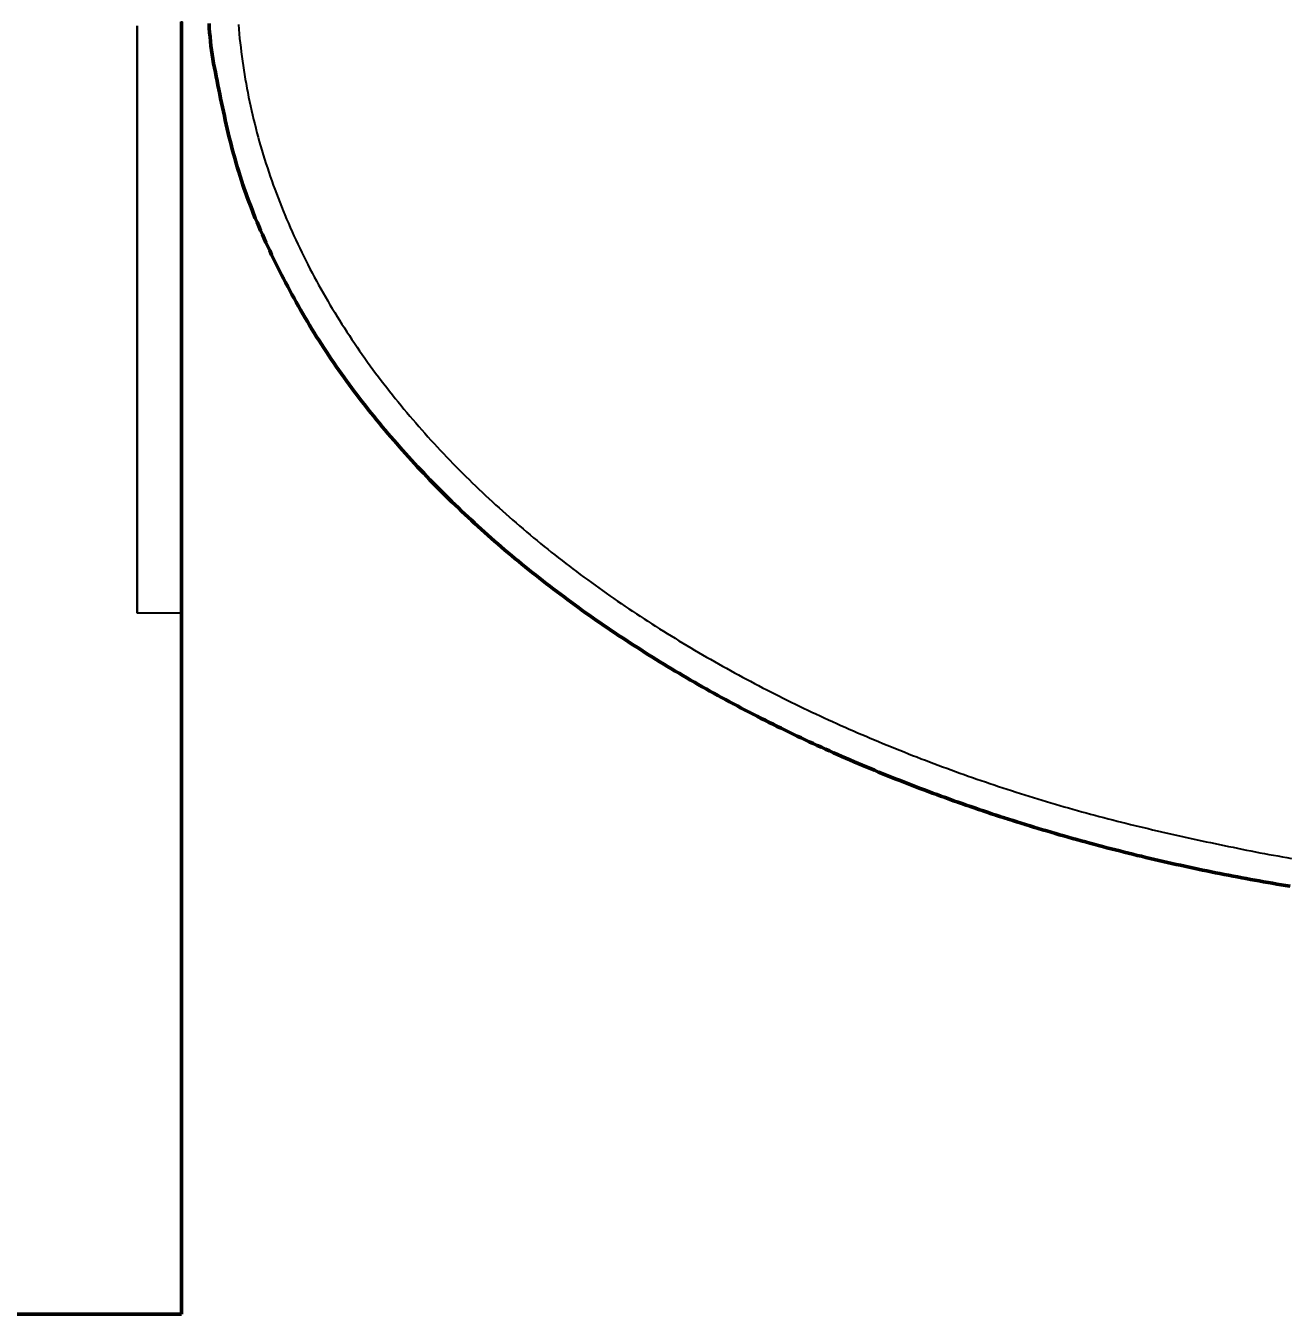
# Model space of a CAD drawing. Header units: millimetres. Extents: x 0 to 594, y 0 to 420.
# Drawn here: x 69.25 to 83.44, y 269 to 283.47 of the extents above; entities that cross this region are included whole.
import ezdxf

# ---------------------------------------------------------------- set-up
doc = ezdxf.new("R2010")
doc.units = ezdxf.units.MM
doc.linetypes.add('ISO02-TRAZOS', pattern=[3.75, 3, -0.75])
for name, color, linetype, lineweight in [('01-VISIBLE', 7, 'CONTINUOUS', 50), ('02-OCULTA', 4, 'ISO02-TRAZOS', 25), ('04-COTA', 3, 'CONTINUOUS', 25)]:
    doc.layers.add(name, color=color, linetype=linetype, lineweight=lineweight)
doc.styles.add('ISO3098', font='isocpeur.ttf')
doc.dimstyles.new('FLAMA-ISO', dxfattribs={"dimtxt": 3.5, "dimasz": 3, "dimexe": 2, "dimexo": 1, "dimgap": 1, "dimtad": 1, "dimdec": 1, "dimtxsty": 'ISO3098', "dimcen": 2.5, "dimclrd": 3, "dimclre": 3, "dimclrt": 3, "dimazin": 3, "dimtfac": 1, "dimtmove": 0, "dimatfit": 3, "dimlwd": 25, "dimlwe": 25})

msp = doc.modelspace()

# ---------------------------------------------------------------- linework, layer by layer
at = {"layer": '01-VISIBLE'}
msp.add_line((71, 269), (64, 269), dxfattribs=at)
for points in [[(71, 269), (71, 269.059), (71, 269.119), (71, 269.178), (71, 269.238), (71, 269.297), (71, 269.357), (71, 269.416), (71, 269.476), (71, 269.535), (71, 269.595), (71, 269.654), (71, 269.714), (71, 269.773), (71, 269.833), (71, 269.892), (71, 269.952), (71, 270.011), (71, 270.071), (71, 270.13), (71, 270.19), (71, 270.249), (71, 270.309), (71, 270.368), (71, 270.428), (71, 270.487), (71, 270.547), (71, 270.606), (71, 270.666), (71, 270.725), (71, 270.785), (71, 270.844), (71, 270.904), (71, 270.963), (71, 271.023), (71, 271.082), (71, 271.142), (71, 271.201), (71, 271.261), (71, 271.32), (71, 271.38), (71, 271.439), (71, 271.499), (71, 271.558), (71, 271.618), (71, 271.677), (71, 271.737), (71, 271.796), (71, 271.856), (71, 271.915), (71, 271.975), (71, 272.034), (71, 272.094), (71, 272.153), (71, 272.213), (71, 272.272), (71, 272.332), (71, 272.391), (71, 272.451), (71, 272.51), (71, 272.57), (71, 272.629), (71, 272.689), (71, 272.748), (71, 272.808), (71, 272.867), (71, 272.927), (71, 272.986), (71, 273.046), (71, 273.105), (71, 273.165), (71, 273.224), (71, 273.284), (71, 273.343), (71, 273.403), (71, 273.462), (71, 273.522), (71, 273.581), (71, 273.641), (71, 273.7), (71, 273.76), (71, 273.819), (71, 273.879), (71, 273.938), (71, 273.998), (71, 274.057), (71, 274.117), (71, 274.176), (71, 274.236), (71, 274.295), (71, 274.355), (71, 274.414), (71, 274.474), (71, 274.533), (71, 274.593), (71, 274.652), (71, 274.712), (71, 274.771), (71, 274.831), (71, 274.89), (71, 274.95), (71, 275.009), (71, 275.069), (71, 275.128), (71, 275.188), (71, 275.247), (71, 275.307), (71, 275.366), (71, 275.426), (71, 275.485), (71, 275.545), (71, 275.604), (71, 275.664), (71, 275.723), (71, 275.783), (71, 275.842), (71, 275.902), (71, 275.961), (71, 276.021), (71, 276.08), (71, 276.14), (71, 276.199), (71, 276.259), (71, 276.318), (71, 276.378), (71, 276.437), (71, 276.497), (71, 276.556), (71, 276.616), (71, 276.675), (71, 276.735), (71, 276.794), (71, 276.854), (71, 276.913), (71, 276.973), (71, 277.032), (71, 277.092), (71, 277.151), (71, 277.211), (71, 277.27), (71, 277.33), (71, 277.389), (71, 277.449), (71, 277.508), (71, 277.568), (71, 277.627), (71, 277.687), (71, 277.746), (71, 277.806), (71, 277.865), (71, 277.925), (71, 277.984), (71, 278.044), (71, 278.103), (71, 278.163), (71, 278.222), (71, 278.282), (71, 278.341), (71, 278.401), (71, 278.46), (71, 278.52), (71, 278.579), (71, 278.639), (71, 278.698), (71, 278.758), (71, 278.817), (71, 278.877), (71, 278.936), (71, 278.996), (71, 279.055), (71, 279.115), (71, 279.174), (71, 279.234), (71, 279.293), (71, 279.353), (71, 279.412), (71, 279.472), (71, 279.531), (71, 279.591), (71, 279.65), (71, 279.71), (71, 279.769), (71, 279.829), (71, 279.888), (71, 279.948), (71, 280.007), (71, 280.067), (71, 280.126), (71, 280.186), (71, 280.245), (71, 280.305), (71, 280.364), (71, 280.424), (71, 280.483), (71, 280.543), (71, 280.602), (71, 280.662), (71, 280.721), (71, 280.781), (71, 280.84), (71, 280.9), (71, 280.959), (71, 281.019), (71, 281.078), (71, 281.138), (71, 281.197), (71, 281.257), (71, 281.316), (71, 281.376), (71, 281.435), (71, 281.495), (71, 281.554), (71, 281.614), (71, 281.673), (71, 281.733), (71, 281.792), (71, 281.852), (71, 281.911), (71, 281.971), (71, 282.03), (71, 282.09), (71, 282.149), (71, 282.209), (71, 282.268), (71, 282.328), (71, 282.387), (71, 282.447), (71, 282.506), (71, 282.566), (71, 282.625), (71, 282.685), (71, 282.744), (71, 282.804), (71, 282.863), (71, 282.923), (71, 282.982), (71, 283.042), (71, 283.101), (71, 283.161), (71, 283.22), (71, 283.28), (71, 283.339), (71, 283.399), (71, 283.458), (71, 283.518)], [(71.309, 283.499), (71.312, 283.449), (71.315, 283.399), (71.32, 283.349), (71.325, 283.299), (71.331, 283.249), (71.337, 283.2), (71.345, 283.15), (71.353, 283.101), (71.361, 283.051), (71.371, 283.002), (71.38, 282.953), (71.389, 282.904), (71.399, 282.855), (71.409, 282.806), (71.419, 282.757), (71.429, 282.707), (71.439, 282.658), (71.449, 282.609), (71.46, 282.56), (71.47, 282.511), (71.481, 282.462), (71.491, 282.414), (71.502, 282.365), (71.514, 282.316), (71.525, 282.267), (71.537, 282.219), (71.549, 282.17), (71.561, 282.121), (71.574, 282.073), (71.587, 282.025), (71.601, 281.976), (71.614, 281.928), (71.628, 281.88), (71.643, 281.832), (71.658, 281.784), (71.673, 281.737), (71.689, 281.689), (71.705, 281.642), (71.722, 281.595), (71.739, 281.548), (71.756, 281.501), (71.774, 281.454), (71.792, 281.407), (71.81, 281.361), (71.829, 281.314), (71.848, 281.268), (71.868, 281.222), (71.888, 281.176), (71.908, 281.13), (71.928, 281.084), (71.949, 281.039), (71.97, 280.993), (71.991, 280.948), (72.012, 280.902), (72.034, 280.857), (72.056, 280.812), (72.078, 280.767), (72.101, 280.723), (72.123, 280.678), (72.146, 280.634), (72.169, 280.589), (72.193, 280.545), (72.216, 280.501), (72.24, 280.457), (72.264, 280.413), (72.289, 280.369), (72.313, 280.325), (72.338, 280.282), (72.363, 280.238), (72.388, 280.195), (72.414, 280.152), (72.439, 280.109), (72.465, 280.066), (72.492, 280.024), (72.518, 279.981), (72.545, 279.939), (72.572, 279.897), (72.599, 279.855), (72.627, 279.813), (72.655, 279.771), (72.682, 279.73), (72.711, 279.688), (72.739, 279.647), (72.768, 279.606), (72.797, 279.565), (72.826, 279.524), (72.855, 279.484), (72.885, 279.443), (72.914, 279.403), (72.944, 279.363), (72.974, 279.323), (73.005, 279.283), (73.035, 279.244), (73.066, 279.204), (73.097, 279.165), (73.128, 279.126), (73.16, 279.087), (73.191, 279.048), (73.223, 279.009), (73.255, 278.97), (73.287, 278.932), (73.319, 278.894), (73.352, 278.856), (73.385, 278.818), (73.418, 278.78), (73.451, 278.742), (73.484, 278.705), (73.517, 278.668), (73.551, 278.63), (73.584, 278.593), (73.618, 278.556), (73.652, 278.52), (73.687, 278.483), (73.721, 278.447), (73.756, 278.411), (73.79, 278.375), (73.825, 278.339), (73.86, 278.303), (73.895, 278.267), (73.931, 278.232), (73.966, 278.196), (74.002, 278.161), (74.038, 278.126), (74.074, 278.091), (74.11, 278.057), (74.146, 278.022), (74.182, 277.988), (74.219, 277.954), (74.256, 277.919), (74.293, 277.886), (74.33, 277.852), (74.367, 277.818), (74.404, 277.785), (74.441, 277.751), (74.479, 277.718), (74.517, 277.685), (74.554, 277.653), (74.592, 277.62), (74.63, 277.587), (74.669, 277.555), (74.707, 277.523), (74.746, 277.491), (74.784, 277.459), (74.823, 277.427), (74.862, 277.396), (74.901, 277.364), (74.94, 277.333), (74.979, 277.302), (75.018, 277.271), (75.058, 277.24), (75.097, 277.209), (75.137, 277.179), (75.177, 277.148), (75.217, 277.118), (75.257, 277.088), (75.297, 277.058), (75.337, 277.028), (75.377, 276.999), (75.418, 276.969), (75.458, 276.94), (75.499, 276.91), (75.54, 276.881), (75.581, 276.852), (75.622, 276.823), (75.663, 276.795), (75.704, 276.766), (75.745, 276.738), (75.786, 276.71), (75.828, 276.682), (75.869, 276.654), (75.911, 276.626), (75.953, 276.598), (75.995, 276.571), (76.036, 276.543), (76.078, 276.516), (76.121, 276.489), (76.163, 276.462), (76.205, 276.435), (76.247, 276.408), (76.29, 276.382), (76.332, 276.355), (76.375, 276.329), (76.418, 276.303), (76.46, 276.277), (76.503, 276.251), (76.546, 276.225), (76.589, 276.2), (76.633, 276.174), (76.676, 276.149), (76.719, 276.124), (76.762, 276.099), (76.806, 276.074), (76.849, 276.049), (76.893, 276.025), (76.937, 276), (76.98, 275.976), (77.024, 275.952), (77.068, 275.927), (77.112, 275.904), (77.156, 275.88), (77.2, 275.856), (77.245, 275.833), (77.289, 275.809), (77.333, 275.786), (77.378, 275.763), (77.422, 275.74), (77.467, 275.717), (77.511, 275.694), (77.556, 275.672), (77.601, 275.649), (77.645, 275.627), (77.69, 275.604), (77.735, 275.582), (77.78, 275.56), (77.825, 275.539), (77.87, 275.517), (77.916, 275.495), (77.961, 275.474), (78.006, 275.453), (78.052, 275.431), (78.097, 275.41), (78.142, 275.39), (78.188, 275.369), (78.234, 275.348), (78.279, 275.328), (78.325, 275.307), (78.371, 275.287), (78.417, 275.267), (78.463, 275.247), (78.508, 275.227), (78.555, 275.207), (78.601, 275.187), (78.647, 275.168), (78.693, 275.148), (78.739, 275.129), (78.785, 275.11), (78.832, 275.091), (78.878, 275.072), (78.924, 275.053), (78.971, 275.035), (79.017, 275.016), (79.064, 274.998), (79.111, 274.979), (79.157, 274.961), (79.204, 274.943), (79.251, 274.925), (79.298, 274.907), (79.344, 274.89), (79.391, 274.872), (79.438, 274.855), (79.485, 274.837), (79.532, 274.82), (79.579, 274.803), (79.626, 274.786), (79.674, 274.769), (79.721, 274.753), (79.768, 274.736), (79.815, 274.72), (79.863, 274.703), (79.91, 274.687), (79.957, 274.671), (80.005, 274.655), (80.052, 274.639), (80.1, 274.623), (80.147, 274.608), (80.195, 274.592), (80.243, 274.577), (80.29, 274.561), (80.338, 274.546), (80.386, 274.531), (80.434, 274.516), (80.481, 274.501), (80.529, 274.487), (80.577, 274.472), (80.625, 274.457), (80.673, 274.443), (80.721, 274.429), (80.769, 274.415), (80.817, 274.401), (80.865, 274.387), (80.913, 274.373), (80.962, 274.359), (81.01, 274.346), (81.058, 274.332), (81.106, 274.319), (81.154, 274.306), (81.203, 274.292), (81.251, 274.279), (81.3, 274.267), (81.348, 274.254), (81.396, 274.241), (81.445, 274.228), (81.493, 274.216), (81.542, 274.204), (81.59, 274.191), (81.639, 274.179), (81.688, 274.167), (81.736, 274.155), (81.785, 274.144), (81.834, 274.132), (81.882, 274.12), (81.931, 274.109), (81.98, 274.098), (82.029, 274.086), (82.078, 274.075), (82.126, 274.064), (82.175, 274.053), (82.224, 274.043), (82.273, 274.032), (82.322, 274.021), (82.371, 274.011), (82.42, 274), (82.469, 273.99), (82.518, 273.98), (82.567, 273.97), (82.616, 273.96), (82.665, 273.95), (82.714, 273.941), (82.764, 273.931), (82.813, 273.922), (82.862, 273.912), (82.911, 273.903), (82.96, 273.894), (83.01, 273.885), (83.059, 273.876), (83.108, 273.867), (83.157, 273.858), (83.207, 273.85), (83.256, 273.841), (83.305, 273.833), (83.355, 273.824), (83.404, 273.816), (83.454, 273.808)]]:
    msp.add_lwpolyline(points, dxfattribs=at)
at = {"layer": '02-OCULTA'}
msp.add_line((71, 276.875), (70.5, 276.875), dxfattribs=at)
for points in [[(70.5, 276.875), (70.5, 276.925), (70.5, 276.975), (70.5, 277.025), (70.5, 277.075), (70.5, 277.125), (70.5, 277.175), (70.5, 277.225), (70.5, 277.275), (70.5, 277.325), (70.5, 277.375), (70.5, 277.425), (70.5, 277.475), (70.5, 277.525), (70.5, 277.575), (70.5, 277.625), (70.5, 277.675), (70.5, 277.725), (70.5, 277.775), (70.5, 277.825), (70.5, 277.875), (70.5, 277.925), (70.5, 277.975), (70.5, 278.025), (70.5, 278.075), (70.5, 278.125), (70.5, 278.175), (70.5, 278.225), (70.5, 278.275), (70.5, 278.325), (70.5, 278.375), (70.5, 278.425), (70.5, 278.475), (70.5, 278.525), (70.5, 278.575), (70.5, 278.625), (70.5, 278.675), (70.5, 278.725), (70.5, 278.775), (70.5, 278.825), (70.5, 278.875), (70.5, 278.925), (70.5, 278.975), (70.5, 279.025), (70.5, 279.075), (70.5, 279.125), (70.5, 279.175), (70.5, 279.225), (70.5, 279.275), (70.5, 279.325), (70.5, 279.375), (70.5, 279.425), (70.5, 279.475), (70.5, 279.525), (70.5, 279.575), (70.5, 279.625), (70.5, 279.675), (70.5, 279.725), (70.5, 279.775), (70.5, 279.825), (70.5, 279.875), (70.5, 279.925), (70.5, 279.975), (70.5, 280.025), (70.5, 280.075), (70.5, 280.125), (70.5, 280.175), (70.5, 280.225), (70.5, 280.275), (70.5, 280.325), (70.5, 280.375), (70.5, 280.425), (70.5, 280.475), (70.5, 280.525), (70.5, 280.575), (70.5, 280.625), (70.5, 280.675), (70.5, 280.725), (70.5, 280.775), (70.5, 280.825), (70.5, 280.875), (70.5, 280.925), (70.5, 280.975), (70.5, 281.025), (70.5, 281.075), (70.5, 281.125), (70.5, 281.175), (70.5, 281.225), (70.5, 281.275), (70.5, 281.325), (70.5, 281.375), (70.5, 281.425), (70.5, 281.475), (70.5, 281.525), (70.5, 281.575), (70.5, 281.625), (70.5, 281.675), (70.5, 281.725), (70.5, 281.775), (70.5, 281.825), (70.5, 281.875), (70.5, 281.925), (70.5, 281.975), (70.5, 282.025), (70.5, 282.075), (70.5, 282.125), (70.5, 282.175), (70.5, 282.225), (70.5, 282.275), (70.5, 282.325), (70.5, 282.375), (70.5, 282.425), (70.5, 282.475), (70.5, 282.525), (70.5, 282.575), (70.5, 282.625), (70.5, 282.675), (70.5, 282.725), (70.5, 282.775), (70.5, 282.825), (70.5, 282.875), (70.5, 282.925), (70.5, 282.975), (70.5, 283.025), (70.5, 283.075), (70.5, 283.125), (70.5, 283.175), (70.5, 283.225), (70.5, 283.275), (70.5, 283.325), (70.5, 283.375), (70.5, 283.425), (70.5, 283.475)], [(70.5, 283.475), (70.5, 283.425), (70.5, 283.375), (70.5, 283.325), (70.5, 283.275), (70.5, 283.225), (70.5, 283.175), (70.5, 283.125), (70.5, 283.075), (70.5, 283.025), (70.5, 282.975), (70.5, 282.925), (70.5, 282.875), (70.5, 282.825), (70.5, 282.775), (70.5, 282.725), (70.5, 282.675), (70.5, 282.625), (70.5, 282.575), (70.5, 282.525), (70.5, 282.475), (70.5, 282.425), (70.5, 282.375), (70.5, 282.325), (70.5, 282.275), (70.5, 282.225), (70.5, 282.175), (70.5, 282.125), (70.5, 282.075), (70.5, 282.025), (70.5, 281.975), (70.5, 281.925), (70.5, 281.875), (70.5, 281.825), (70.5, 281.775), (70.5, 281.725), (70.5, 281.675), (70.5, 281.625), (70.5, 281.575), (70.5, 281.525), (70.5, 281.475), (70.5, 281.425), (70.5, 281.375), (70.5, 281.325), (70.5, 281.275), (70.5, 281.225), (70.5, 281.175), (70.5, 281.125), (70.5, 281.075), (70.5, 281.025), (70.5, 280.975), (70.5, 280.925), (70.5, 280.875), (70.5, 280.825), (70.5, 280.775), (70.5, 280.725), (70.5, 280.675), (70.5, 280.625), (70.5, 280.575), (70.5, 280.525), (70.5, 280.475), (70.5, 280.425), (70.5, 280.375), (70.5, 280.325), (70.5, 280.275), (70.5, 280.225), (70.5, 280.175), (70.5, 280.125), (70.5, 280.075), (70.5, 280.025), (70.5, 279.975), (70.5, 279.925), (70.5, 279.875), (70.5, 279.825), (70.5, 279.775), (70.5, 279.725), (70.5, 279.675), (70.5, 279.625), (70.5, 279.575), (70.5, 279.525), (70.5, 279.475), (70.5, 279.425), (70.5, 279.375), (70.5, 279.325), (70.5, 279.275), (70.5, 279.225), (70.5, 279.175), (70.5, 279.125), (70.5, 279.075), (70.5, 279.025), (70.5, 278.975), (70.5, 278.925), (70.5, 278.875), (70.5, 278.825), (70.5, 278.775), (70.5, 278.725), (70.5, 278.675), (70.5, 278.625), (70.5, 278.575), (70.5, 278.525), (70.5, 278.475), (70.5, 278.425), (70.5, 278.375), (70.5, 278.325), (70.5, 278.275), (70.5, 278.225), (70.5, 278.175), (70.5, 278.125), (70.5, 278.075), (70.5, 278.025), (70.5, 277.975), (70.5, 277.925), (70.5, 277.875), (70.5, 277.825), (70.5, 277.775), (70.5, 277.725), (70.5, 277.675), (70.5, 277.625), (70.5, 277.575), (70.5, 277.525), (70.5, 277.475), (70.5, 277.425), (70.5, 277.375), (70.5, 277.325), (70.5, 277.275), (70.5, 277.225), (70.5, 277.175), (70.5, 277.125), (70.5, 277.075), (70.5, 277.025), (70.5, 276.975), (70.5, 276.925), (70.5, 276.875)], [(71, 283.525), (71, 283.437), (71, 283.35), (71, 283.262), (71, 283.175), (71, 283.087), (71, 283), (71, 282.912), (71, 282.825), (71, 282.737), (71, 282.65), (71, 282.562), (71, 282.475), (71, 282.387), (71, 282.3), (71, 282.212), (71, 282.125), (71, 282.037), (71, 281.95), (71, 281.862), (71, 281.775), (71, 281.687), (71, 281.6), (71, 281.512), (71, 281.425), (71, 281.337), (71, 281.25), (71, 281.162), (71, 281.075), (71, 280.987), (71, 280.9), (71, 280.812), (71, 280.725), (71, 280.637), (71, 280.55), (71, 280.462), (71, 280.375), (71, 280.287), (71, 280.2), (71, 280.112), (71, 280.025), (71, 279.937), (71, 279.85), (71, 279.762), (71, 279.675), (71, 279.587), (71, 279.5), (71, 279.412), (71, 279.325), (71, 279.237), (71, 279.15), (71, 279.062), (71, 278.975), (71, 278.887), (71, 278.8), (71, 278.712), (71, 278.625), (71, 278.537), (71, 278.45), (71, 278.362), (71, 278.275), (71, 278.187), (71, 278.1), (71, 278.012), (71, 277.925), (71, 277.837), (71, 277.75), (71, 277.662), (71, 277.575), (71, 277.487), (71, 277.4), (71, 277.312), (71, 277.225), (71, 277.137), (71, 277.05), (71, 276.962), (71, 276.875), (71, 276.787), (71, 276.7), (71, 276.612), (71, 276.525), (71, 276.437), (71, 276.35), (71, 276.262), (71, 276.175), (71, 276.087), (71, 276), (71, 275.912), (71, 275.825), (71, 275.737), (71, 275.65), (71, 275.562), (71, 275.475), (71, 275.387), (71, 275.3), (71, 275.212), (71, 275.125), (71, 275.037), (71, 274.95), (71, 274.862), (71, 274.775), (71, 274.687), (71, 274.6), (71, 274.512), (71, 274.425), (71, 274.337), (71, 274.25), (71, 274.162), (71, 274.075), (71, 273.987), (71, 273.9), (71, 273.812), (71, 273.725), (71, 273.637), (71, 273.55), (71, 273.462), (71, 273.375), (71, 273.287), (71, 273.2), (71, 273.112), (71, 273.025), (71, 272.937), (71, 272.85), (71, 272.762), (71, 272.675), (71, 272.587), (71, 272.5), (71, 272.412), (71, 272.325), (71, 272.237), (71, 272.15), (71, 272.062), (71, 271.975), (71, 271.887), (71, 271.8), (71, 271.712), (71, 271.625), (71, 271.537), (71, 271.45), (71, 271.362), (71, 271.275), (71, 271.187), (71, 271.1), (71, 271.012), (71, 270.925), (71, 270.837), (71, 270.75), (71, 270.662), (71, 270.575), (71, 270.487), (71, 270.4), (71, 270.312), (71, 270.225), (71, 270.137), (71, 270.05), (71, 269.962), (71, 269.875), (71, 269.787), (71, 269.7), (71, 269.612), (71, 269.525), (71, 269.437), (71, 269.35), (71, 269.262), (71, 269.175), (71, 269.087), (71, 269)], [(71, 276.875), (71, 276.925), (71, 276.975), (71, 277.025), (71, 277.075), (71, 277.125), (71, 277.175), (71, 277.225), (71, 277.275), (71, 277.325), (71, 277.375), (71, 277.425), (71, 277.475), (71, 277.525), (71, 277.575), (71, 277.625), (71, 277.675), (71, 277.725), (71, 277.775), (71, 277.825), (71, 277.875), (71, 277.925), (71, 277.975), (71, 278.025), (71, 278.075), (71, 278.125), (71, 278.175), (71, 278.225), (71, 278.275), (71, 278.325), (71, 278.375), (71, 278.425), (71, 278.475), (71, 278.525), (71, 278.575), (71, 278.625), (71, 278.675), (71, 278.725), (71, 278.775), (71, 278.825), (71, 278.875), (71, 278.925), (71, 278.975), (71, 279.025), (71, 279.075), (71, 279.125), (71, 279.175), (71, 279.225), (71, 279.275), (71, 279.325), (71, 279.375), (71, 279.425), (71, 279.475), (71, 279.525), (71, 279.575), (71, 279.625), (71, 279.675), (71, 279.725), (71, 279.775), (71, 279.825), (71, 279.875), (71, 279.925), (71, 279.975), (71, 280.025), (71, 280.075), (71, 280.125), (71, 280.175), (71, 280.225), (71, 280.275), (71, 280.325), (71, 280.375), (71, 280.425), (71, 280.475), (71, 280.525), (71, 280.575), (71, 280.625), (71, 280.675), (71, 280.725), (71, 280.775), (71, 280.825), (71, 280.875), (71, 280.925), (71, 280.975), (71, 281.025), (71, 281.075), (71, 281.125), (71, 281.175), (71, 281.225), (71, 281.275), (71, 281.325), (71, 281.375), (71, 281.425), (71, 281.475), (71, 281.525), (71, 281.575), (71, 281.625), (71, 281.675), (71, 281.725), (71, 281.775), (71, 281.825), (71, 281.875), (71, 281.925), (71, 281.975), (71, 282.025), (71, 282.075), (71, 282.125), (71, 282.175), (71, 282.225), (71, 282.275), (71, 282.325), (71, 282.375), (71, 282.425), (71, 282.475), (71, 282.525), (71, 282.575), (71, 282.625), (71, 282.675), (71, 282.725), (71, 282.775), (71, 282.825), (71, 282.875), (71, 282.925), (71, 282.975), (71, 283.025), (71, 283.075), (71, 283.125), (71, 283.175), (71, 283.225), (71, 283.275), (71, 283.325), (71, 283.375), (71, 283.425), (71, 283.475)], [(71, 283.475), (71, 283.425), (71, 283.375), (71, 283.325), (71, 283.275), (71, 283.225), (71, 283.175), (71, 283.125), (71, 283.075), (71, 283.025), (71, 282.975), (71, 282.925), (71, 282.875), (71, 282.825), (71, 282.775), (71, 282.725), (71, 282.675), (71, 282.625), (71, 282.575), (71, 282.525), (71, 282.475), (71, 282.425), (71, 282.375), (71, 282.325), (71, 282.275), (71, 282.225), (71, 282.175), (71, 282.125), (71, 282.075), (71, 282.025), (71, 281.975), (71, 281.925), (71, 281.875), (71, 281.825), (71, 281.775), (71, 281.725), (71, 281.675), (71, 281.625), (71, 281.575), (71, 281.525), (71, 281.475), (71, 281.425), (71, 281.375), (71, 281.325), (71, 281.275), (71, 281.225), (71, 281.175), (71, 281.125), (71, 281.075), (71, 281.025), (71, 280.975), (71, 280.925), (71, 280.875), (71, 280.825), (71, 280.775), (71, 280.725), (71, 280.675), (71, 280.625), (71, 280.575), (71, 280.525), (71, 280.475), (71, 280.425), (71, 280.375), (71, 280.325), (71, 280.275), (71, 280.225), (71, 280.175), (71, 280.125), (71, 280.075), (71, 280.025), (71, 279.975), (71, 279.925), (71, 279.875), (71, 279.825), (71, 279.775), (71, 279.725), (71, 279.675), (71, 279.625), (71, 279.575), (71, 279.525), (71, 279.475), (71, 279.425), (71, 279.375), (71, 279.325), (71, 279.275), (71, 279.225), (71, 279.175), (71, 279.125), (71, 279.075), (71, 279.025), (71, 278.975), (71, 278.925), (71, 278.875), (71, 278.825), (71, 278.775), (71, 278.725), (71, 278.675), (71, 278.625), (71, 278.575), (71, 278.525), (71, 278.475), (71, 278.425), (71, 278.375), (71, 278.325), (71, 278.275), (71, 278.225), (71, 278.175), (71, 278.125), (71, 278.075), (71, 278.025), (71, 277.975), (71, 277.925), (71, 277.875), (71, 277.825), (71, 277.775), (71, 277.725), (71, 277.675), (71, 277.625), (71, 277.575), (71, 277.525), (71, 277.475), (71, 277.425), (71, 277.375), (71, 277.325), (71, 277.275), (71, 277.225), (71, 277.175), (71, 277.125), (71, 277.075), (71, 277.025), (71, 276.975), (71, 276.925), (71, 276.875)], [(71.64, 283.487), (71.644, 283.436), (71.648, 283.384), (71.653, 283.333), (71.659, 283.282), (71.665, 283.231), (71.671, 283.18), (71.677, 283.129), (71.684, 283.078), (71.692, 283.028), (71.699, 282.977), (71.707, 282.926), (71.716, 282.875), (71.725, 282.825), (71.734, 282.774), (71.744, 282.724), (71.754, 282.673), (71.764, 282.623), (71.775, 282.573), (71.786, 282.523), (71.798, 282.473), (71.81, 282.423), (71.822, 282.373), (71.834, 282.323), (71.847, 282.273), (71.861, 282.224), (71.874, 282.174), (71.889, 282.125), (71.903, 282.076), (71.918, 282.026), (71.933, 281.977), (71.948, 281.928), (71.964, 281.879), (71.98, 281.831), (71.997, 281.782), (72.014, 281.734), (72.031, 281.685), (72.048, 281.637), (72.066, 281.589), (72.085, 281.541), (72.103, 281.493), (72.122, 281.445), (72.141, 281.397), (72.161, 281.35), (72.181, 281.302), (72.201, 281.255), (72.221, 281.208), (72.242, 281.161), (72.263, 281.114), (72.285, 281.068), (72.306, 281.021), (72.328, 280.975), (72.351, 280.928), (72.373, 280.882), (72.396, 280.836), (72.419, 280.791), (72.443, 280.745), (72.467, 280.699), (72.491, 280.654), (72.515, 280.609), (72.54, 280.564), (72.565, 280.519), (72.59, 280.474), (72.616, 280.43), (72.642, 280.385), (72.668, 280.341), (72.694, 280.297), (72.721, 280.253), (72.748, 280.209), (72.775, 280.166), (72.802, 280.122), (72.83, 280.079), (72.858, 280.036), (72.886, 279.993), (72.914, 279.95), (72.943, 279.907), (72.972, 279.865), (73.001, 279.823), (73.03, 279.78), (73.06, 279.739), (73.09, 279.697), (73.12, 279.655), (73.15, 279.614), (73.181, 279.572), (73.212, 279.531), (73.243, 279.49), (73.274, 279.45), (73.305, 279.409), (73.337, 279.368), (73.369, 279.328), (73.401, 279.288), (73.433, 279.248), (73.466, 279.208), (73.498, 279.169), (73.531, 279.129), (73.564, 279.09), (73.598, 279.051), (73.631, 279.012), (73.665, 278.973), (73.699, 278.935), (73.733, 278.896), (73.767, 278.858), (73.802, 278.82), (73.837, 278.782), (73.871, 278.744), (73.906, 278.707), (73.942, 278.669), (73.977, 278.632), (74.013, 278.595), (74.048, 278.558), (74.084, 278.521), (74.12, 278.485), (74.157, 278.449), (74.193, 278.412), (74.23, 278.376), (74.267, 278.34), (74.304, 278.305), (74.341, 278.269), (74.378, 278.234), (74.415, 278.199), (74.453, 278.164), (74.491, 278.129), (74.528, 278.094), (74.567, 278.06), (74.605, 278.025), (74.643, 277.991), (74.682, 277.957), (74.72, 277.923), (74.759, 277.889), (74.798, 277.856), (74.837, 277.823), (74.876, 277.789), (74.915, 277.756), (74.955, 277.723), (74.995, 277.691), (75.034, 277.658), (75.074, 277.626), (75.114, 277.594), (75.154, 277.562), (75.195, 277.53), (75.235, 277.498), (75.275, 277.466), (75.316, 277.435), (75.357, 277.404), (75.398, 277.373), (75.439, 277.342), (75.48, 277.311), (75.521, 277.28), (75.563, 277.25), (75.604, 277.22), (75.646, 277.19), (75.687, 277.16), (75.729, 277.13), (75.771, 277.1), (75.813, 277.071), (75.855, 277.041), (75.898, 277.012), (75.94, 276.983), (75.982, 276.954), (76.025, 276.925), (76.068, 276.897), (76.111, 276.868), (76.153, 276.84), (76.196, 276.812), (76.24, 276.784), (76.283, 276.756), (76.326, 276.729), (76.369, 276.701), (76.413, 276.674), (76.456, 276.647), (76.5, 276.62), (76.544, 276.593), (76.588, 276.566), (76.632, 276.539), (76.676, 276.513), (76.72, 276.487), (76.764, 276.461), (76.808, 276.435), (76.853, 276.409), (76.897, 276.383), (76.942, 276.357), (76.987, 276.332), (77.031, 276.307), (77.076, 276.282), (77.121, 276.257), (77.166, 276.232), (77.211, 276.207), (77.256, 276.183), (77.301, 276.158), (77.347, 276.134), (77.392, 276.11), (77.437, 276.086), (77.483, 276.062), (77.528, 276.038), (77.574, 276.015), (77.62, 275.992), (77.666, 275.968), (77.712, 275.945), (77.758, 275.922), (77.804, 275.899), (77.85, 275.877), (77.896, 275.854), (77.942, 275.832), (77.988, 275.81), (78.035, 275.787), (78.081, 275.765), (78.128, 275.744), (78.174, 275.722), (78.221, 275.7), (78.267, 275.679), (78.314, 275.658), (78.361, 275.636), (78.408, 275.615), (78.455, 275.594), (78.502, 275.574), (78.549, 275.553), (78.596, 275.533), (78.643, 275.512), (78.69, 275.492), (78.738, 275.472), (78.785, 275.452), (78.832, 275.432), (78.88, 275.412), (78.927, 275.393), (78.975, 275.374), (79.022, 275.354), (79.07, 275.335), (79.118, 275.316), (79.166, 275.297), (79.213, 275.278), (79.261, 275.26), (79.309, 275.241), (79.357, 275.223), (79.405, 275.205), (79.453, 275.187), (79.501, 275.169), (79.549, 275.151), (79.598, 275.133), (79.646, 275.115), (79.694, 275.098), (79.743, 275.08), (79.791, 275.063), (79.839, 275.046), (79.888, 275.029), (79.936, 275.012), (79.985, 274.996), (80.034, 274.979), (80.082, 274.962), (80.131, 274.946), (80.18, 274.93), (80.228, 274.914), (80.277, 274.898), (80.326, 274.882), (80.375, 274.866), (80.424, 274.85), (80.473, 274.835), (80.522, 274.819), (80.571, 274.804), (80.62, 274.789), (80.669, 274.774), (80.718, 274.759), (80.768, 274.745), (80.817, 274.73), (80.866, 274.716), (80.915, 274.701), (80.965, 274.687), (81.014, 274.673), (81.064, 274.659), (81.113, 274.645), (81.163, 274.632), (81.212, 274.618), (81.262, 274.605), (81.311, 274.592), (81.361, 274.579), (81.411, 274.566), (81.461, 274.553), (81.51, 274.54), (81.56, 274.528), (81.61, 274.515), (81.66, 274.503), (81.71, 274.491), (81.76, 274.478), (81.81, 274.466), (81.86, 274.455), (81.91, 274.443), (81.96, 274.431), (82.01, 274.419), (82.06, 274.408), (82.11, 274.397), (82.16, 274.385), (82.21, 274.374), (82.26, 274.363), (82.31, 274.352), (82.361, 274.341), (82.411, 274.33), (82.461, 274.319), (82.511, 274.308), (82.561, 274.298), (82.612, 274.287), (82.662, 274.276), (82.712, 274.266), (82.762, 274.255), (82.813, 274.245), (82.863, 274.235), (82.913, 274.224), (82.964, 274.214), (83.014, 274.204), (83.065, 274.195), (83.115, 274.185), (83.166, 274.175), (83.216, 274.166), (83.267, 274.157), (83.317, 274.148), (83.368, 274.139), (83.418, 274.13), (83.469, 274.121)]]:
    msp.add_lwpolyline(points, dxfattribs=at)

# ---------------------------------------------------------------- dimensions: what is measured, and where the dimension line sits
at = {"layer": '04-COTA'}
msp.add_linear_dim(base=(53, 269), p1=(71.3, 269), p2=(84.3, 351.367), angle=90, dimstyle='FLAMA-ISO', override={"dimlfac": 10}, dxfattribs=at).render()

doc.saveas('drawing.dxf')
